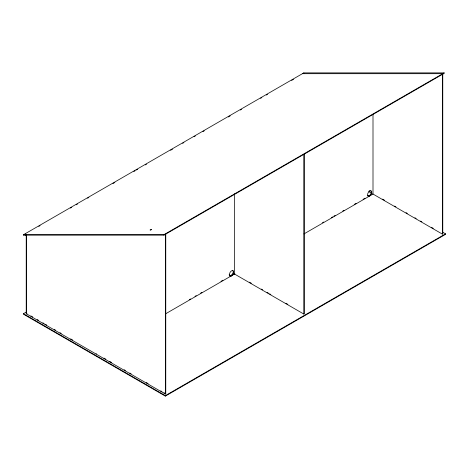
<?xml version="1.0" encoding="UTF-8"?>
<svg xmlns="http://www.w3.org/2000/svg" width="469" height="469" viewBox="0 0 469 469"><rect width="100%" height="100%" fill="white"/><g stroke="black" fill="none" stroke-linecap="round" stroke-linejoin="round"><path stroke-width="0.7" d="M234.5 193.773L234.5 274.025L303.853 314.066L304.27 313.825L304.27 154.137M302.405 73.697L303.789 72.888L444.161 72.888L444.161 73.363L163.962 235.139L23.597 235.151L23.597 234.664L302.405 73.697L442.771 73.692L444.161 72.888M23.597 235.151L25.502 234.054M38.804 226.369L40.076 225.642M70.491 208.078L71.757 207.345M76.195 204.789L77.461 204.056M87.597 198.199L88.864 197.472M112.947 183.567L114.846 182.47M133.853 171.496L135.125 170.763M136.391 170.03L137.657 169.303M145.261 164.912L146.527 164.179M170.605 150.279L172.51 149.177M182.646 143.326L183.912 142.594M194.055 136.743L195.321 136.01M202.925 131.619L204.191 130.886M228.268 116.986L230.168 115.89M240.31 110.033L241.576 109.3M260.588 98.326L261.854 97.599M266.286 95.037L267.559 94.304M291.636 80.404L293.535 79.302M25.256 235.145L26.176 234.606M442.384 232.032L445.55 233.861L445.55 234.342L165.352 396.112L23.45 314.189L23.45 313.708L26.622 311.879M27.055 313.708L26.639 313.949L26.639 235.075M23.597 234.664L163.962 234.658L442.771 73.692L442.777 233.861L442.361 234.101L372.585 193.82M189.253 299.668L190.52 298.935M194.957 296.373L196.23 295.64M200.668 293.078L201.94 292.345M220.969 281.353L222.875 280.257M229.851 276.229L233.656 274.031M322.473 222.752L323.739 222.019M331.354 217.628L332.621 216.895M333.893 216.162L335.159 215.429M342.769 211.032L344.041 210.3M354.189 204.443L356.094 203.341M363.07 199.313L364.976 198.217M368.147 196.382L370.053 195.286M95.998 353.989L96.415 353.749M165.504 313.861L234.916 273.785M303.959 233.92L373.002 194.06L373.002 114.536M26.223 235.075L26.223 313.708L165.352 394.03L165.768 393.79L165.768 234.101M23.45 313.708L165.352 395.631L445.55 233.861M382.604 199.12L384.504 200.222M394.64 206.073L395.906 206.8M406.037 212.65L407.309 213.383M414.907 217.774L416.173 218.501M420.605 221.063L421.871 221.796M431.374 227.277L433.274 228.38M368.792 191.628L371.325 193.087M249.42 282.156L251.308 283.247M261.397 289.074L262.658 289.801M267.072 292.351L268.332 293.078M269.593 293.805L270.853 294.532M285.984 303.267L287.878 304.363M30.848 315.895L32.748 316.991M37.174 319.547L38.44 320.28M42.867 322.836L44.133 323.563M45.399 324.296L46.666 325.029M54.252 329.408L55.518 330.141M59.944 332.697L61.21 333.424M70.696 338.899L72.595 339.996M103.977 358.117L105.871 359.207M109.652 361.394L111.546 362.484M124.156 369.765L125.416 370.492M129.831 373.043L131.091 373.77M146.222 382.505L148.116 383.601M160.726 390.876L161.987 391.609M163.874 392.7L165.768 393.79M303.789 72.888L303.795 73.375M442.361 74.413L442.361 234.101M303.853 154.377L303.853 314.066M234.195 274.201L234.195 274.623M231.422 275.801L231.422 276.223M165.352 234.342L165.352 394.03M165.352 395.631L165.352 396.112M163.962 234.658L163.962 235.139M232.612 270.443A2.943 1.7 -60 0 1 232.184 274.471A2.943 1.7 -60 0 1 229.136 274.775M370.616 190.654A2.943 1.7 -60 0 1 370.633 194.26A2.943 1.7 -60 0 1 367.526 195.596M369.103 190.942A2.943 1.7 -60 0 1 369.648 190.672M150.162 230.003L151.487 229.652L150.162 230.003M369.812 195.808A2.943 1.7 -60 0 0 371.389 191.159A2.943 1.7 -60 0 0 367.796 193.527A2.943 1.7 -60 0 0 369.812 195.808M232.096 275.244A2.943 1.7 -60 0 0 233.029 270.683A2.943 1.7 -60 0 0 229.552 273.773A2.943 1.7 -60 0 0 232.096 275.244"/></g></svg>
